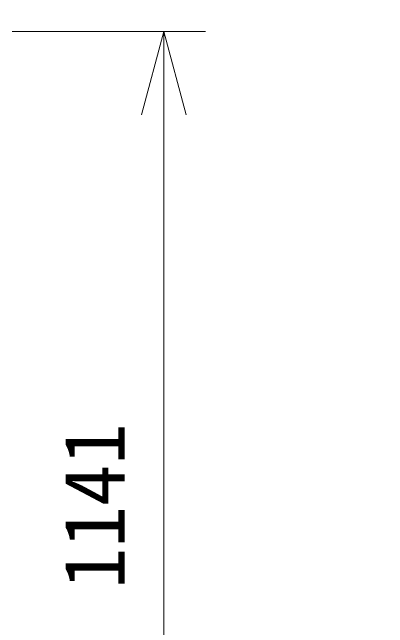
# Model space of a CAD drawing. Units: millimetres, scale not verified. Extents: x -62 to 63, y -56 to 57.
# Drawn here: x 16.54 to 27.83, y 13.34 to 31.85 of the extents above; entities that cross this region are included whole.
import ezdxf
from ezdxf.enums import TextEntityAlignment as Align

# ---------------------------------------------------------------- set-up
doc = ezdxf.new("R2010")
doc.units = ezdxf.units.MM
doc.header["$LTSCALE"] = 0.125
doc.layers.add('0-0_0', color=7, linetype='Continuous', lineweight=18)
doc.layers.add('0-5_SUNPO', color=7, linetype='Continuous', lineweight=18)
doc.styles.add('ＭＳ ゴシック', font='')
doc.styles.get('ＭＳ ゴシック').set_extended_font_data('MS Gothic')

# ---------------------------------------------------------------- blocks, each defined once
blk = doc.blocks.new('_Open30')
at = {"layer": '0-0_0'}
blk.add_line((0, 0), (-1, 0), dxfattribs=at)
blk.add_lwpolyline([(-1, 0.26795), (0, 0), (-1, -0.26795)], dxfattribs=at)
blk = doc.blocks.new('D2')
at = {"layer": '0-5_SUNPO'}
for p, q in [((81.0349, 218.7633), (86.8412, 218.7633)), ((85.5912, 216.2633), (85.5912, 192.7383))]:
    blk.add_line(p, q, dxfattribs=at)
at = {"layer": '0-5_SUNPO', "xscale": 2.5, "yscale": 2.5, "rotation": 90}
blk.add_blockref('_Open30', (85.5912, 218.7633), dxfattribs=at)
at = {"layer": '0-5_SUNPO', "style": 'ＭＳ ゴシック'}
blk.add_text('1141', height=1.833, rotation=90, dxfattribs=at).set_placement((84.9662, 202.0008), align=Align.BOTTOM_LEFT)
blk = doc.blocks.new('D5')
at = {"layer": '0-5_SUNPO'}
for p, q in [((97.282, 220.698), (97.282, 226.0439)), ((103.607, 218.7133), (103.607, 226.0439)), ((97.282, 224.7939), (86.8654, 224.7939)), ((101.107, 224.7939), (99.782, 224.7939))]:
    blk.add_line(p, q, dxfattribs=at)
at = {"layer": '0-5_SUNPO', "xscale": 2.5, "yscale": 2.5, "rotation": 180}
blk.add_blockref('_Open30', (97.282, 224.7939), dxfattribs=at)
at = {"layer": '0-5_SUNPO', "xscale": 2.5, "yscale": 2.5}
blk.add_blockref('_Open30', (103.607, 224.7939), dxfattribs=at)
at = {"layer": '0-5_SUNPO', "style": 'ＭＳ ゴシック'}
blk.add_text('253', height=1.833, dxfattribs=at).set_placement((88.9487, 225.4189), align=Align.BOTTOM_LEFT)

msp = doc.modelspace()

# ---------------------------------------------------------------- block references
at = {"layer": '0-5_SUNPO'}
for name in ['D5', 'D2']:
    msp.add_blockref(name, (-64.4907, -187.4967), dxfattribs=at)

doc.saveas('drawing.dxf')
